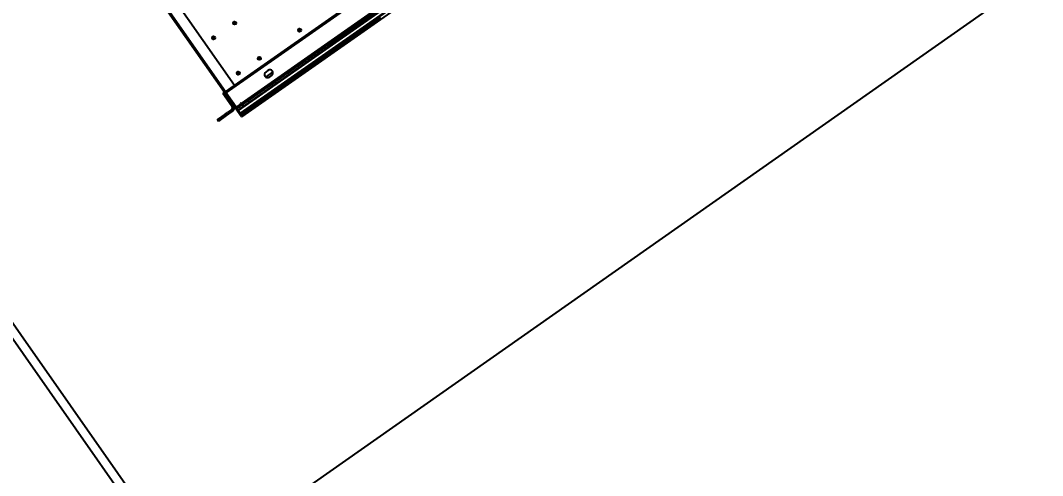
# Model space of a CAD drawing. Header units: millimetres. Extents: x 152904052 to 153933663, y 538271515 to 539240469.
# Drawn here: x 153450937 to 153454283, y 538567544 to 538569032 of the extents above; entities that cross this region are included whole.
import ezdxf
from ezdxf.enums import TextEntityAlignment as Align

# ---------------------------------------------------------------- set-up
doc = ezdxf.new("R2010")
doc.units = ezdxf.units.MM
doc.layers.add('POWR', color=5, linetype='Continuous')
doc.layers.add('TEXT', color=7, linetype='Continuous')
doc.styles.get("Standard").update_dxf_attribs({"font": 'Gulim.ttf'})

msp = doc.modelspace()

# ---------------------------------------------------------------- linework, layer by layer
at = {"layer": 'POWR', "color": 7}
for p, q in [((153451610.1, 538568795.2), (153453405.7, 538570052.5)), ((153451659.9, 538568760.7), (153453421.1, 538569993.9)), ((153451662.3, 538568757.3), (153453423.5, 538569990.5)), ((153451637.3, 538568819.2), (153451167, 538569490.9)), ((153451604.5, 538568796.2), (153451134.2, 538569467.9)), ((153451607.9, 538568798.6), (153451137.5, 538569470.3)), ((153451637.3, 538568819.2), (153452483.1, 538569411.4)), ((153452545.6, 538569364.8), (153451649.5, 538568737.3)), ((153452542.7, 538569365.2), (153451650.1, 538568740.2)), ((153452551.8, 538569355.9), (153451655.7, 538568728.4)), ((153452551.3, 538569353), (153451658.6, 538568727.9)), ((153452516.9, 538569354.3), (153451667.1, 538568759.2)), ((153452561, 538569348), (153451659.9, 538568717.1)), ((153452050.9, 538568995.3), (153452116.8, 538569041.4)), ((153452052, 538568993.6), (153452117.9, 538569039.7)), ((153452052, 538568993.6), (153452023.7, 538568973.8)), ((153452027.2, 538568978.2), (153452046.7, 538568991.8)), ((153452051.7, 538569003.2), (153452055.2, 538568998.2)), ((153451956.7, 538568929.3), (153452022.6, 538568975.4)), ((153451957.8, 538568927.7), (153452023.7, 538568973.8)), ((153452014.8, 538568977.3), (153452018.3, 538568972.4)), ((153451957.8, 538568927.7), (153451929.5, 538568907.8)), ((153451933, 538568912.2), (153451952.5, 538568925.9)), ((153451957.5, 538568937.2), (153451961, 538568932.3)), ((153451862.5, 538568863.3), (153451928.3, 538568909.5)), ((153451863.6, 538568861.7), (153451929.5, 538568907.8)), ((153451920.6, 538568911.4), (153451924.1, 538568906.5)), ((153451648, 538568858), (153451652, 538568860.8)), ((153451747.7, 538568869), (153451739.5, 538568863.3)), ((153451739.9, 538568846.6), (153451763.2, 538568862.9)), ((153451759.1, 538568852.6), (153451751, 538568846.9)), ((153451863.6, 538568861.7), (153451835.3, 538568841.9)), ((153451838.8, 538568846.3), (153451858.3, 538568859.9)), ((153451863.3, 538568871.2), (153451866.7, 538568866.3)), ((153451607.9, 538568798.6), (153451637.3, 538568819.2)), ((153451760.5, 538568824.6), (153451763.8, 538568819.9)), ((153451768.3, 538568797.4), (153451834.1, 538568843.5)), ((153451769.4, 538568795.7), (153451835.3, 538568841.9)), ((153451773.6, 538568826.7), (153451770.3, 538568831.5)), ((153451826.4, 538568845.4), (153451829.9, 538568840.5)), ((153451604.5, 538568796.2), (153451599.6, 538568792.8)), ((153451630, 538568749.4), (153451599.6, 538568792.8)), ((153451607.9, 538568798.6), (153451604.5, 538568796.2)), ((153451605.7, 538568794.6), (153451604.5, 538568796.2)), ((153451608.9, 538568796.9), (153451605.7, 538568794.6)), ((153451639.5, 538568746.4), (153451605.7, 538568794.6)), ((153451607.8, 538568798.5), (153451608.9, 538568796.9)), ((153451642.7, 538568748.6), (153451608.9, 538568796.9)), ((153451610.1, 538568795.2), (153451640.4, 538568752)), ((153451769.4, 538568795.7), (153451659, 538568718.4)), ((153451659.4, 538568720.6), (153451764.1, 538568793.9)), ((153451769.1, 538568805.3), (153451772.5, 538568800.4)), ((153451630, 538568749.4), (153451634.9, 538568752.8)), ((153451640.4, 538568752), (153451645.9, 538568751)), ((153451660, 538568760.6), (153451642.9, 538568748.6)), ((153451662.3, 538568757.3), (153451645.2, 538568745.3)), ((153451658.2, 538568759.6), (153451645.9, 538568751)), ((153451646.6, 538568744.9), (153451667.1, 538568759.2)), ((153451654, 538568750), (153451657.3, 538568745.3)), ((153451657.1, 538568761.2), (153451658.8, 538568762.3)), ((153451658.2, 538568759.6), (153451657.1, 538568761.2)), ((153451658.8, 538568762.3), (153451659.9, 538568760.7)), ((153451660, 538568760.6), (153451659.9, 538568760.7)), ((153451662.3, 538568757.3), (153451660, 538568760.6)), ((153451667.1, 538568752.2), (153451663.8, 538568756.9)), ((153451667.1, 538568759.2), (153451666.4, 538568760.2)), ((153451681.8, 538568769.5), (153451685.1, 538568764.8)), ((153451683.5, 538568770.7), (153451686.8, 538568765.9)), ((153451606.9, 538568725.9), (153451581.6, 538568708.1)), ((153451610.3, 538568720.9), (153451585, 538568703.2)), ((153451606.9, 538568725.9), (153451614.5, 538568731.2)), ((153451610.3, 538568720.9), (153451606.9, 538568725.9)), ((153451618, 538568726.3), (153451610.3, 538568720.9)), ((153451628.5, 538568741), (153451614.5, 538568731.2)), ((153451614.5, 538568731.2), (153451618, 538568726.3)), ((153451632, 538568736.1), (153451618, 538568726.3)), ((153451628.5, 538568741), (153451632, 538568736.1)), ((153451642.7, 538568748.6), (153451639.5, 538568746.4)), ((153451640.6, 538568744.7), (153451639.5, 538568746.4)), ((153451641, 538568745), (153451640.6, 538568744.7)), ((153451641.8, 538568743), (153451640.6, 538568744.7)), ((153451641.8, 538568743), (153451645.2, 538568745.3)), ((153451642.5, 538568742), (153451641.8, 538568743)), ((153451646.6, 538568744.9), (153451642.5, 538568742)), ((153451659, 538568718.5), (153451642.5, 538568742)), ((153451642.9, 538568748.6), (153451645.2, 538568745.3)), ((153451643.1, 538568743.9), (153451643.1, 538568744)), ((153451643.2, 538568744.6), (153451643.5, 538568744.2)), ((153451660.3, 538568719.4), (153451643.8, 538568742.9)), ((153451645.1, 538568743.8), (153451649.5, 538568737.6)), ((153451645.9, 538568745.9), (153451646.6, 538568744.9)), ((153451655.7, 538568728.4), (153451649.5, 538568737.3)), ((153451650.1, 538568740.2), (153451650, 538568740.2)), ((153451656.4, 538568727.8), (153451658.8, 538568724.4)), ((153451658.8, 538568724.4), (153451657.5, 538568723.4)), ((153451657.5, 538568723.4), (153451659.4, 538568720.6)), ((153451660.3, 538568719.4), (153451659, 538568718.5)), ((153451659, 538568718.4), (153451659.9, 538568717.1)), ((153451660.3, 538568719.3), (153451660.3, 538568719.4)), ((153451581, 538568707.8), (153451581.6, 538568708.1)), ((153451584.5, 538568702.8), (153451581, 538568707.8)), ((153451581.6, 538568708.1), (153451585, 538568703.2)), ((153451585, 538568703.2), (153451584.5, 538568702.8))]:
    msp.add_line(p, q, dxfattribs=at)
msp.add_lwpolyline([(153469780.4, 538584074.6), (153471663.2, 538581385.6), (153446937.2, 538564042.2), (153445040.3, 538566751.3), (153469780.4, 538584074.6)], dxfattribs=at)
for points in [[(153449689.8, 538569787.2), (153451410.6, 538567329.8), (153450591.4, 538566756.2), (153448870.7, 538569213.7)], [(153451368.7, 538567337.1), (153449681.6, 538569746.7), (153448911.6, 538569207.5), (153450598.8, 538566798)]]:
    msp.add_lwpolyline(points, close=True, dxfattribs=at)
for centre, radius in [((153451637.8, 538569023.4), 5.06), ((153451637.8, 538569023.4), 4.44), ((153451637.8, 538569023.4), 2.5), ((153451850.5, 538569000.2), 5.06), ((153451850.5, 538569000.2), 4.44), ((153451850.5, 538569000.2), 2.5), ((153451568.9, 538568975.2), 5.06), ((153451568.9, 538568975.2), 4.44), ((153451568.9, 538568975.2), 2.5), ((153451718.6, 538568907.9), 5.06), ((153451718.6, 538568907.9), 4.44), ((153451718.6, 538568907.9), 2.5), ((153451649.8, 538568859.7), 5.06), ((153451649.8, 538568859.7), 4.44), ((153451649.8, 538568859.7), 2.5)]:
    msp.add_circle(centre, radius, dxfattribs=at)
for centre, radius, start, end in [((153452018, 538568982), 8, 305, 20.5225), ((153452018, 538568982), 10, 305, 23.463), ((153452046.3, 538569001.8), 10, 226.537, 305), ((153452046.3, 538569001.8), 8, 229.4775, 305), ((153451923.8, 538568916), 8, 305, 20.5225), ((153451923.8, 538568916), 10, 305, 23.463), ((153451952.1, 538568935.9), 10, 226.537, 305), ((153451952.1, 538568935.9), 8, 229.4775, 305), ((153451745.2, 538568855.1), 10, 125, 305), ((153451753.4, 538568860.8), 10, 305, 125), ((153451829.6, 538568850), 8, 305, 20.5225), ((153451829.6, 538568850), 10, 305, 23.463), ((153451857.9, 538568869.9), 10, 226.537, 305), ((153451857.9, 538568869.9), 8, 229.4775, 305), ((153451763.7, 538568803.9), 10, 226.537, 305), ((153451763.7, 538568803.9), 8, 229.4775, 305), ((153451625.1, 538568745.9), 12, 305, 35), ((153451625.1, 538568745.9), 6, 305, 35), ((153451642.8, 538568748.7), 4.1, 215, 305), ((153451642.3, 538568745.9), 2.1, 215, 305), ((153451642.8, 538568748.7), 0.1, 215, 305), ((153451657.4, 538568729.6), 2.1, 215, 305)]:
    msp.add_arc(centre, radius, start, end, dxfattribs=at)
for points in [[(153451650, 538568740.2), (153451649.8, 538568740), (153451649.4, 538568739.6), (153451649.1, 538568738.8), (153451649.1, 538568738), (153451649.3, 538568737.5), (153451649.5, 538568737.3)], [(153451649.5, 538568737.3), (153451649.5, 538568737.6), (153451649.5, 538568738.2), (153451649.5, 538568739.1), (153451649.7, 538568739.8), (153451649.9, 538568740.1), (153451650.1, 538568740.2)]]:
    msp.add_open_spline(points, degree=3, dxfattribs=at)
msp.add_open_spline([(153451658.6, 538568727.9), (153451658.5, 538568727.8), (153451658.1, 538568727.7), (153451657.5, 538568727.8), (153451656.6, 538568728), (153451656, 538568728.3), (153451655.7, 538568728.4)], degree=3, knots=[0, 0, 0, 0, 0.230728, 0.485563, 0.740459, 1, 1, 1, 1], dxfattribs=at)

# ---------------------------------------------------------------- texts
at = {"layer": 'TEXT'}
msp.add_text('전기실#CD', height=4550, rotation=34.9999, dxfattribs=at).set_placement((153466474.5, 538561025.3), align=Align.CENTER)

doc.saveas('drawing.dxf')
